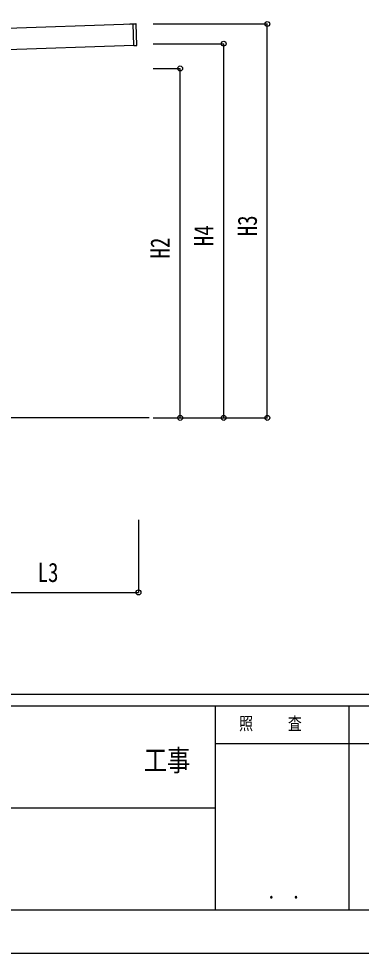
# Model space of a CAD drawing. Units: millimetres, scale not verified. Extents: x -16820 to 16820, y -11880 to 11880.
# Drawn here: x 3829 to 6186, y -11880 to -5453 of the extents above; entities that cross this region are included whole.
import ezdxf
from ezdxf.enums import TextEntityAlignment as Align

# ---------------------------------------------------------------- set-up
doc = ezdxf.new("R2010")
doc.units = ezdxf.units.MM
doc.header["$LTSCALE"] = 50
for name, color, linetype in [('0-4_YKK_13', 4, 'Continuous'), ('0-5_YKK_A1', 4, 'Continuous'), ('0-6_YKK_D', 6, 'Continuous'), ('0-7_YKK_ZWAK', 7, 'Continuous')]:
    doc.layers.add(name, color=color, linetype=linetype)
doc.styles.add('ＭＳ ゴシック', font='')
doc.styles.get('ＭＳ ゴシック').set_extended_font_data('MS Gothic')

msp = doc.modelspace()

# ---------------------------------------------------------------- linework, layer by layer
at = {"layer": '0-4_YKK_13'}
for p, q in [((4592.9, -5489.74), (4616.89, -5488.94)), ((4616.86, -5488.03), (4635.85, -5487.4)), ((4621.86, -5637.95), (4616.86, -5488.03)), ((4641.81, -5636.28), (4636.88, -5488.36)), ((4621.86, -5637.95), (4640.85, -5637.31))]:
    msp.add_line(p, q, dxfattribs=at)
msp.add_lwpolyline([(4616.93, -5489.94), (4592.94, -5490.74), (4592.9, -5489.74)], dxfattribs=at)
for centre, start, end in [((4635.88, -5488.4), 1.90915, 91.90915), ((4640.81, -5636.31), 271.90915, 1.90915)]:
    msp.add_arc(centre, 1, start, end, dxfattribs=at)
at = {"layer": '0-5_YKK_A1'}
for p, q in [((4616.93, -5490.17), (-775.08, -5669.87)), ((-770.25, -5814.79), (4621.76, -5635.06)), ((4726.94, -8198), (3538.56, -8198))]:
    msp.add_line(p, q, dxfattribs=at)
at = {"layer": '0-6_YKK_D'}
for p, q in [((4753.08, -5488.89), (5540.24, -5488.89)), ((5539.24, -8198), (5539.24, -5488.89)), ((4754.08, -5624.67), (5240.24, -5624.67)), ((5239.24, -8198), (5239.24, -5624.67)), ((4753.08, -5794.67), (4940.24, -5794.67)), ((4939.24, -8198), (4939.24, -5794.67)), ((4753.08, -8198), (4940.24, -8198)), ((4753.08, -8198), (5540.24, -8198)), ((4754.08, -8198), (5240.24, -8198)), ((4653.08, -8898), (4653.08, -9399)), ((3476.06, -9398), (4653.08, -9398))]:
    msp.add_line(p, q, dxfattribs=at)
for centre in [(5539.24, -5488.89), (5239.24, -5624.67), (4939.24, -5794.67), (4939.24, -8198), (5239.24, -8198), (5539.24, -8198), (4653.08, -9398)]:
    msp.add_circle(centre, 17, dxfattribs=at)
at = {"layer": '0-7_YKK_ZWAK'}
for p, q in [((15580.08, -10100), (-15619.92, -10100)), ((5180.08, -10180), (-19.92, -10180)), ((6100.08, -10180), (6100.08, -11580)), ((7940.08, -10440), (5180.08, -10440)), ((-19.92, -10880), (5180.08, -10880)), ((-19.92, -11580), (5180.08, -11580)), ((5180.08, -11580), (7940.08, -11580))]:
    msp.add_line(p, q, dxfattribs=at)
msp.add_lwpolyline([(-16820, -11880), (16820, -11880), (16820, 11880), (-16820, 11880)], close=True, dxfattribs=at)
msp.add_lwpolyline([(7940.08, -10180), (5180.08, -10180), (5180.08, -11580)], dxfattribs=at)

# ---------------------------------------------------------------- texts
at = {"layer": '0-6_YKK_D', "style": 'ＭＳ ゴシック', "width": 0.8}
for s, p in [('H3', (5507.24, -6949.04)), ('H4', (5207.24, -7016.93)), ('H2', (4907.24, -7101.93))]:
    msp.add_text(s, height=132, rotation=90, dxfattribs=at).set_placement(p, align=Align.BOTTOM_LEFT)
msp.add_text('L3', height=132, dxfattribs=at).set_placement((3958.97, -9366), align=Align.BOTTOM_LEFT)
at = {"layer": '0-7_YKK_ZWAK', "style": 'ＭＳ ゴシック', "width": 0.8}
for s, height, p in [('照     査', 87.98, (5345.68, -10370)), ('工事', 146.6, (4689.33, -10669.86)), ('． ．', 103.7, (5540, -11537.41))]:
    msp.add_text(s, height=height, dxfattribs=at).set_placement(p, align=Align.BOTTOM_LEFT)

doc.saveas('drawing.dxf')
